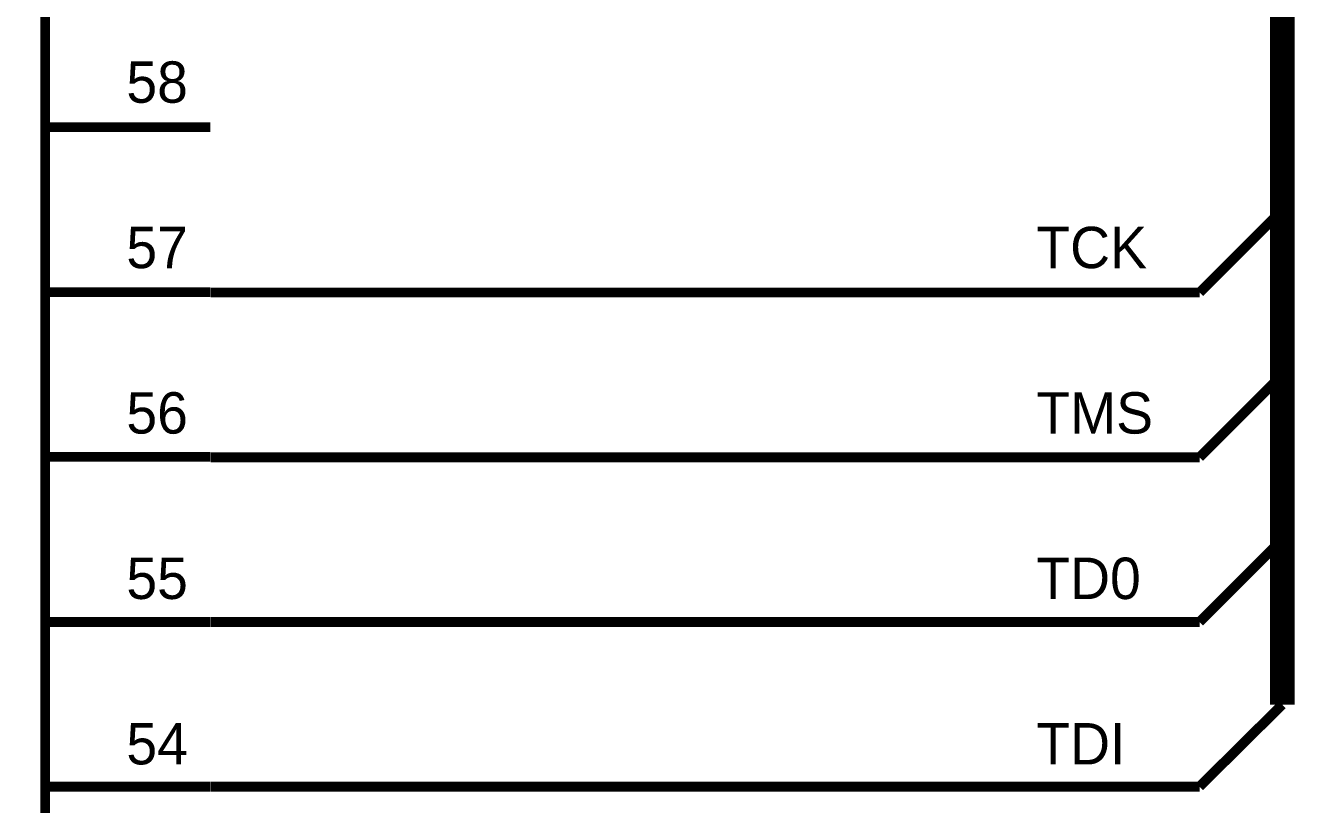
# Model space of a CAD drawing. Header units: inches. Extents: x 0 to 594, y 0 to 420.
# Drawn here: x 351.9 to 390.39, y 246.95 to 270.58 of the extents above; entities that cross this region are included whole.
import ezdxf

# ---------------------------------------------------------------- set-up
doc = ezdxf.new("R2010")
doc.units = ezdxf.units.IN
doc.layers.add('Sheet', color=255, linetype='Continuous')

msp = doc.modelspace()

# ---------------------------------------------------------------- linework, layer by layer
at = {"layer": 'Sheet'}
for points in [[(390.02, 249.98, 0.749, 0.749, 0), (390.02, 384.993, 0.749, 0.749, 0)], [(352.503, 267.495, 0.3, 0.3, 0), (357.509, 267.495, 0.3, 0.3, 0)], [(387.511, 262.478, 0.3, 0.3, 0), (390.02, 264.986, 0.3, 0.3, 0)], [(352.503, 262.489, 0.3, 0.3, 0), (357.509, 262.489, 0.3, 0.3, 0)], [(387.511, 262.478, 0.3, 0.3, 0), (357.52, 262.478, 0.3, 0.3, 0)], [(387.511, 257.483, 0.3, 0.3, 0), (390.02, 259.991, 0.3, 0.3, 0)], [(352.503, 257.494, 0.3, 0.3, 0), (357.509, 257.494, 0.3, 0.3, 0)], [(357.52, 257.483, 0.3, 0.3, 0), (387.511, 257.483, 0.3, 0.3, 0)], [(387.511, 252.488, 0.3, 0.3, 0), (390.02, 254.997, 0.3, 0.3, 0)], [(352.503, 252.488, 0.3, 0.3, 0), (357.509, 252.488, 0.3, 0.3, 0)], [(387.511, 252.488, 0.3, 0.3, 0), (357.52, 252.488, 0.3, 0.3, 0)], [(387.511, 247.494, 0.3, 0.3, 0), (390.02, 249.98, 0.3, 0.3, 0)], [(352.503, 247.494, 0.3, 0.3, 0), (357.509, 247.494, 0.3, 0.3, 0)], [(357.52, 247.494, 0.3, 0.3, 0), (387.511, 247.494, 0.3, 0.3, 0)]]:
    msp.add_lwpolyline(points, format="xyseb", dxfattribs=at)
msp.add_lwpolyline([(265.004, 309.994, 0.3, 0.3, 0), (352.503, 309.994, 0.3, 0.3, 0), (352.503, 135.002, 0.3, 0.3, 0), (265.004, 135.002, 0.3, 0.3, 0), (265.004, 309.994, 0.3, 0.3, 0)], format="xyseb", close=True, dxfattribs=at)

# ---------------------------------------------------------------- texts
for s, p in [('58', (354.967, 268.234)), ('57', (354.967, 263.217)), ('TCK', (382.561, 263.217)), ('56', (354.967, 258.2)), ('TMS', (382.561, 258.2)), ('55', (354.967, 253.183)), ('TD0', (382.561, 253.183)), ('54', (354.967, 248.166)), ('TDI', (382.561, 248.166))]:
    msp.add_text(s, height=1.2543, dxfattribs=at).set_placement(p)

doc.saveas('drawing.dxf')
